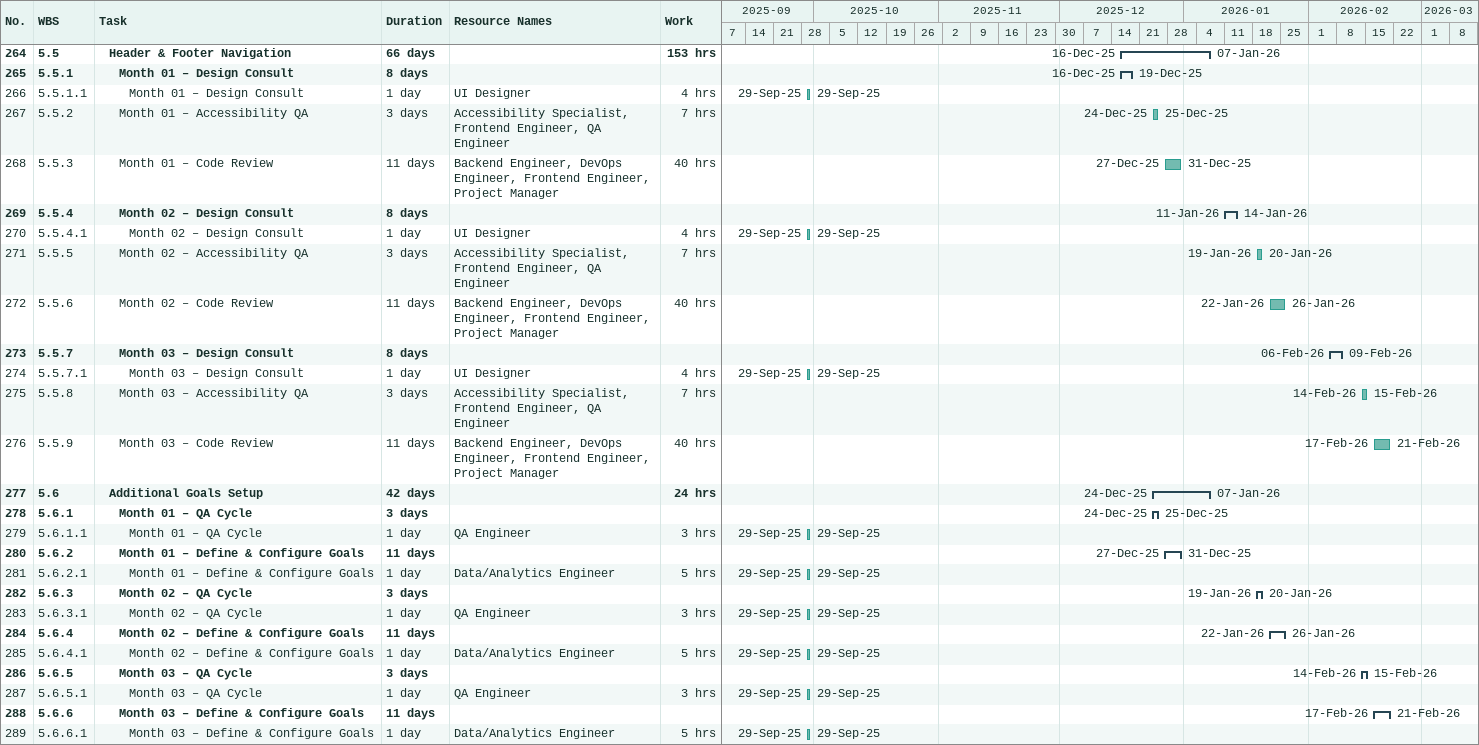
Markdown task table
| ID | WBS | Task | Duration | Start | Finish | Resources | Work (h) |
|---|---|---|---|---|---|---|---|
| 264 | 5.5 | **Header & Footer Navigation** | 66d | 2025-12-16 | 2026-01-07 |  | 153 |
| 265 | 5.5.1 | **Month 01 – Design Consult** | 8d | 2025-12-16 | 2025-12-19 |  |  |
| 266 | 5.5.1.1 | Month 01 – Design Consult | 1d | 2025-09-29 | 2025-09-29 | UI Designer | 4 |
| 267 | 5.5.2 | Month 01 – Accessibility QA | 3d | 2025-12-24 | 2025-12-25 | Accessibility Specialist, Frontend Engineer, QA Engineer | 7 |
| 268 | 5.5.3 | Month 01 – Code Review | 11d | 2025-12-27 | 2025-12-31 | Backend Engineer, DevOps Engineer, Frontend Engineer, Project Manager | 40 |
| 269 | 5.5.4 | **Month 02 – Design Consult** | 8d | 2026-01-11 | 2026-01-14 |  |  |
| 270 | 5.5.4.1 | Month 02 – Design Consult | 1d | 2025-09-29 | 2025-09-29 | UI Designer | 4 |
| 271 | 5.5.5 | Month 02 – Accessibility QA | 3d | 2026-01-19 | 2026-01-20 | Accessibility Specialist, Frontend Engineer, QA Engineer | 7 |
| 272 | 5.5.6 | Month 02 – Code Review | 11d | 2026-01-22 | 2026-01-26 | Backend Engineer, DevOps Engineer, Frontend Engineer, Project Manager | 40 |
| 273 | 5.5.7 | **Month 03 – Design Consult** | 8d | 2026-02-06 | 2026-02-09 |  |  |
| 274 | 5.5.7.1 | Month 03 – Design Consult | 1d | 2025-09-29 | 2025-09-29 | UI Designer | 4 |
| 275 | 5.5.8 | Month 03 – Accessibility QA | 3d | 2026-02-14 | 2026-02-15 | Accessibility Specialist, Frontend Engineer, QA Engineer | 7 |
| 276 | 5.5.9 | Month 03 – Code Review | 11d | 2026-02-17 | 2026-02-21 | Backend Engineer, DevOps Engineer, Frontend Engineer, Project Manager | 40 |
| 277 | 5.6 | **Additional Goals Setup** | 42d | 2025-12-24 | 2026-01-07 |  | 24 |
| 278 | 5.6.1 | **Month 01 – QA Cycle** | 3d | 2025-12-24 | 2025-12-25 |  |  |
| 279 | 5.6.1.1 | Month 01 – QA Cycle | 1d | 2025-09-29 | 2025-09-29 | QA Engineer | 3 |
| 280 | 5.6.2 | **Month 01 – Define & Configure Goals** | 11d | 2025-12-27 | 2025-12-31 |  |  |
| 281 | 5.6.2.1 | Month 01 – Define & Configure Goals | 1d | 2025-09-29 | 2025-09-29 | Data/Analytics Engineer | 5 |
| 282 | 5.6.3 | **Month 02 – QA Cycle** | 3d | 2026-01-19 | 2026-01-20 |  |  |
| 283 | 5.6.3.1 | Month 02 – QA Cycle | 1d | 2025-09-29 | 2025-09-29 | QA Engineer | 3 |
| 284 | 5.6.4 | **Month 02 – Define & Configure Goals** | 11d | 2026-01-22 | 2026-01-26 |  |  |
| 285 | 5.6.4.1 | Month 02 – Define & Configure Goals | 1d | 2025-09-29 | 2025-09-29 | Data/Analytics Engineer | 5 |
| 286 | 5.6.5 | **Month 03 – QA Cycle** | 3d | 2026-02-14 | 2026-02-15 |  |  |
| 287 | 5.6.5.1 | Month 03 – QA Cycle | 1d | 2025-09-29 | 2025-09-29 | QA Engineer | 3 |
| 288 | 5.6.6 | **Month 03 – Define & Configure Goals** | 11d | 2026-02-17 | 2026-02-21 |  |  |
| 289 | 5.6.6.1 | Month 03 – Define & Configure Goals | 1d | 2025-09-29 | 2025-09-29 | Data/Analytics Engineer | 5 |
